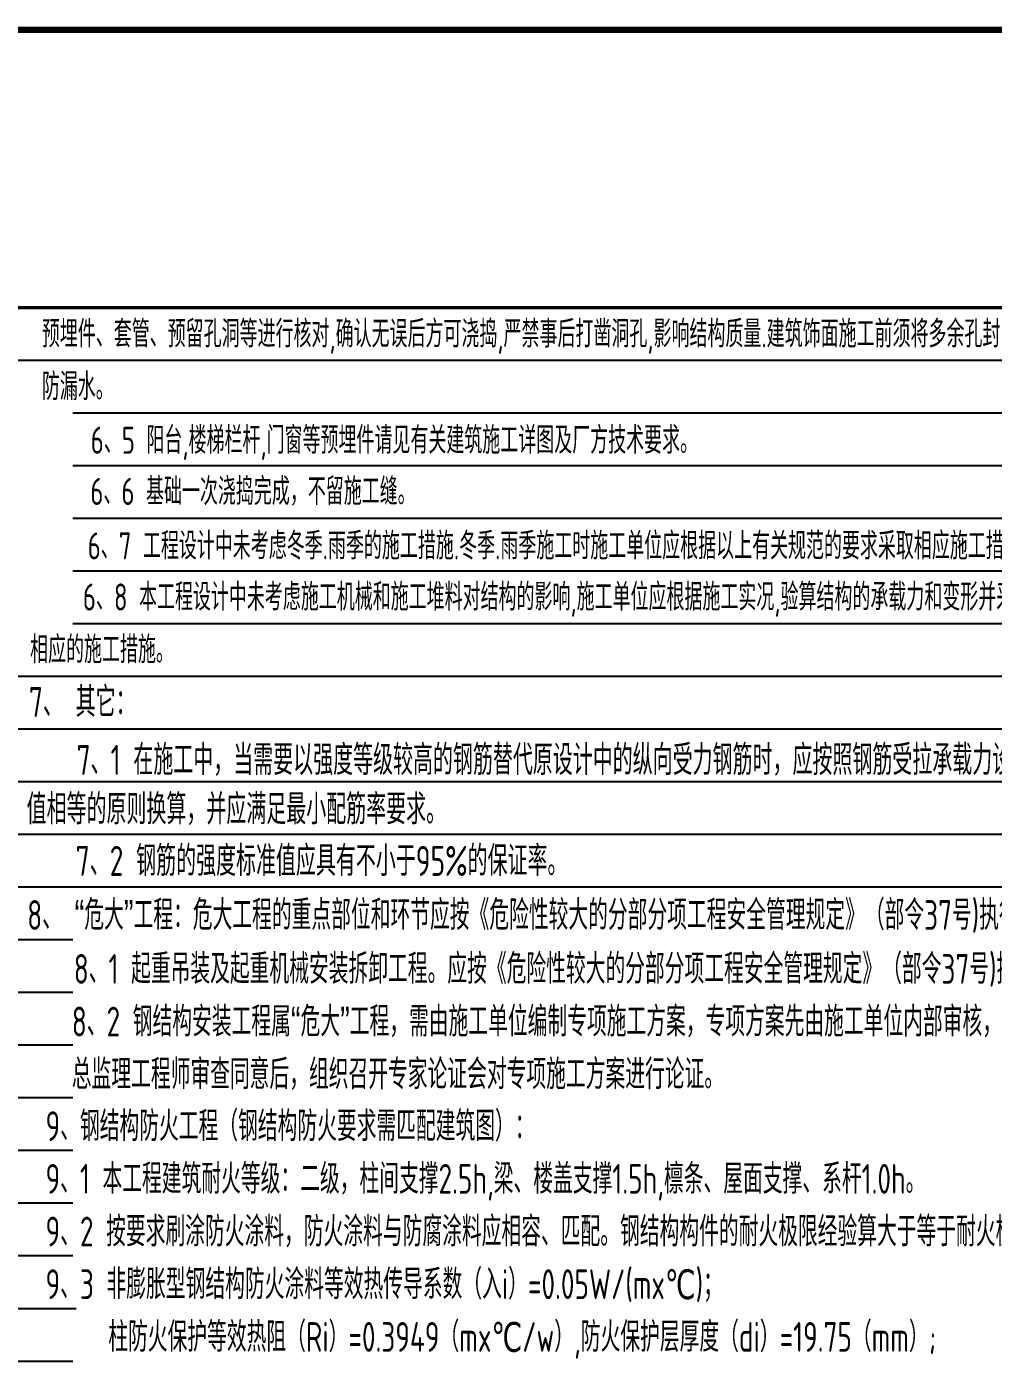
# Model space of a CAD drawing. Extents: x 69728788 to 149766163, y 20718153 to 43663798.
# Drawn here: x 74878645 to 74894090, y 21821458 to 21842859 of the extents above; entities that cross this region are included whole.
import ezdxf

# ---------------------------------------------------------------- set-up
doc = ezdxf.new("R2010")
doc.units = 0
doc.header["$LTSCALE"] = 1000
doc.header["$MEASUREMENT"] = 0
for name, color, linetype in [('PUB_TITLE', 4, 'CONTINUOUS'), ('S1', 2, 'CONTINUOUS'), ('图审改图', 114, 'CONTINUOUS'), ('底线', 250, 'CONTINUOUS')]:
    doc.layers.add(name, color=color, linetype=linetype)
doc.styles.add('HZS', font='atssdeng.shx', dxfattribs={"width": 0.7, "bigfont": 'atssdchn.shx'})

msp = doc.modelspace()

# ---------------------------------------------------------------- linework, layer by layer
at = {"layer": 'PUB_TITLE', "const_width": 100}
msp.add_lwpolyline([(74845968.9, 21802808.9), (74901868.9, 21802808.9), (74901868.9, 21842808.9), (74845968.9, 21842808.9)], close=True, dxfattribs=at)
at = {"layer": 'PUB_TITLE', "const_width": 50}
msp.add_lwpolyline([(74845968.9, 21838371.2), (74895859.7, 21838371.2)], dxfattribs=at)
at = {"layer": '底线'}
for p, q in [((74895859.7, 21837529.4), (74845968.9, 21837529.4)), ((74895859.7, 21836687.6), (74879382, 21836687.6)), ((74895859.7, 21835845.8), (74879382, 21835845.8)), ((74895859.7, 21835004), (74879382, 21835004)), ((74895859.7, 21834162.2), (74879382, 21834162.2)), ((74895859.7, 21833320.4), (74879382, 21833320.4)), ((74895859.7, 21832478.6), (74845968.9, 21832478.6)), ((74895859.7, 21831636.8), (74845968.9, 21831636.8)), ((74895859.7, 21830795), (74845968.9, 21830795)), ((74895859.7, 21829953.2), (74845968.9, 21829953.2)), ((74895859.7, 21829111.4), (74845968.9, 21829111.4)), ((74879382, 21828269.6), (74845968.9, 21828269.6)), ((74879382, 21827427.8), (74845968.9, 21827427.8)), ((74879382, 21826586), (74845968.9, 21826586)), ((74879382, 21825744.2), (74845968.9, 21825744.2)), ((74879382, 21824902.4), (74845968.9, 21824902.4)), ((74879382, 21824060.6), (74845968.9, 21824060.6)), ((74879382, 21823218.8), (74845968.9, 21823218.8)), ((74879435.5, 21822377), (74845968.9, 21822377)), ((74879382, 21821535.1), (74845968.9, 21821535.1))]:
    msp.add_line(p, q, dxfattribs=at)

# ---------------------------------------------------------------- texts
at = {"layer": 'S1', "style": 'HZS', "width": 0.7}
for s, height, p in [('预埋件、套管、预留孔洞等进行核对,确认无误后方可浇捣,严禁事后打凿洞孔,影响结构质量.建筑饰面施工前须将多余孔封闭以', 432, (74878885.9, 21837735.2)), ('防漏水。', 432, (74878885.9, 21836893.4)), ('6、5 阳台,楼梯栏杆,门窗等预埋件请见有关建筑施工详图及厂方技术要求。', 432, (74879667.5, 21836037.2)), ('6、6 基础一次浇捣完成，不留施工缝。', 432, (74879661.7, 21835218.8)), ('6、7 工程设计中未考虑冬季.雨季的施工措施.冬季.雨季施工时施工单位应根据以上有关规范的要求采取相应施工措施。', 432, (74879619.1, 21834348.7)), ('6、8 本工程设计中未考虑施工机械和施工堆料对结构的影响,施工单位应根据施工实况,验算结构的承载力和变形并采取', 432, (74879541.2, 21833531.6)), ('相应的施工措施。', 432, (74878697.9, 21832689.8)), ('7、 其它：', 480, (74878679.1, 21831830.9)), ('7、1 在施工中，当需要以强度等级较高的钢筋替代原设计中的纵向受力钢筋时，应按照钢筋受拉承载力设计', 480, (74879440.6, 21830904.6)), ('值相等的原则换算，并应满足最小配筋率要求。', 480, (74878642.4, 21830116.2)), ('7、2 钢筋的强度标准值应具有不小于95%的保证率。', 480, (74879426.5, 21829291.4))]:
    msp.add_text(s, height=height, dxfattribs=at).set_placement(p)
at = {"layer": '图审改图', "style": 'HZS', "width": 0.7}
for s, p in [('8、 “危大”工程：危大工程的重点部位和环节应按《危险性较大的分部分项工程安全管理规定》（部令37号)执行.', (74878652.7, 21828429.2)), ('8、1 起重吊装及起重机械安装拆卸工程。应按《危险性较大的分部分项工程安全管理规定》（部令37号)执行.', (74879396, 21827568.3)), ('8、2 钢结构安装工程属“危大”工程，需由施工单位编制专项施工方案，专项方案先由施工单位内部审核，', (74879364.7, 21826726.5)), ('总监理工程师审查同意后，组织召开专家论证会对专项施工方案进行论证。', (74879364.7, 21825884.7)), ('9、钢结构防火工程（钢结构防火要求需匹配建筑图）：', (74878945.3, 21825055.6)), ('9、1 本工程建筑耐火等级：二级，柱间支撑2.5h,梁、楼盖支撑1.5h,檩条、屋面支撑、系杆1.0h。', (74878945.3, 21824213.8)), ('9、2 按要求刷涂防火涂料，防火涂料与防腐涂料应相容、匹配。钢结构构件的耐火极限经验算大于等于耐火极限。', (74878945.3, 21823372)), ('9、3 非膨胀型钢结构防火涂料等效热传导系数（入i）=0.05W/(mx℃)；', (74878945.3, 21822530.2)), ('柱防火保护等效热阻（Ri）=0.3949（mx℃/w）,防火保护层厚度（di）=19.75（mm）;', (74879947.4, 21821688.4))]:
    msp.add_text(s, height=475, dxfattribs=at).set_placement(p)

doc.saveas('drawing.dxf')
